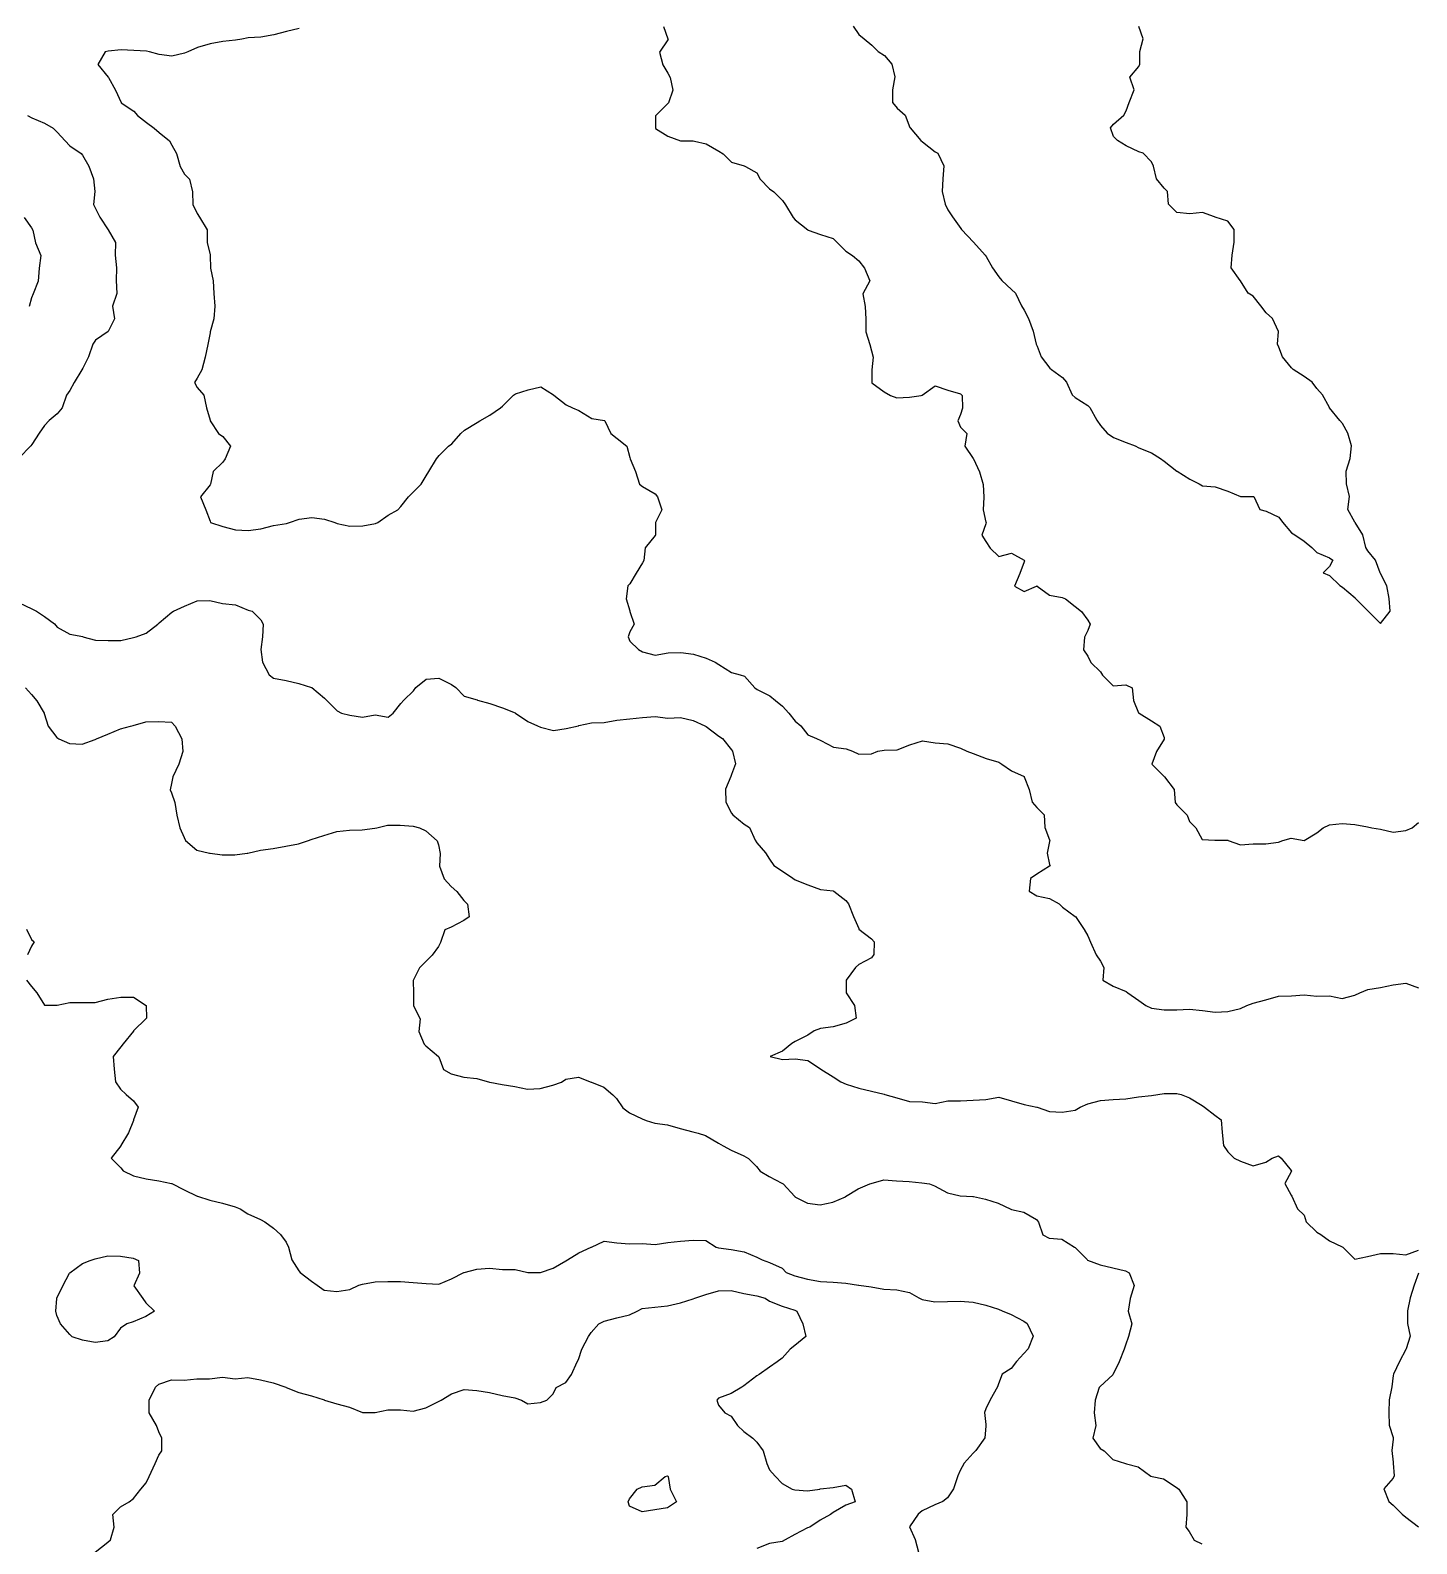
# Model space of a CAD drawing. Extents: x 597 to 1462, y 540 to 1101.
# Drawn here: x 1041.8 to 1148.4, y 895 to 1011.4 of the extents above; entities that cross this region are included whole.
import ezdxf

# ---------------------------------------------------------------- set-up
doc = ezdxf.new("R2010")
doc.units = 0
doc.layers.add('TEST', color=7, linetype='CONTINUOUS')

msp = doc.modelspace()

# ---------------------------------------------------------------- linework, layer by layer
at = {"layer": 'TEST', "color": 7}
for points in [[(1062.45502, 1011.567588), (1061.476612, 1011.330211), (1060.498288, 1011.094527), (1059.51988, 1010.906737), (1058.541529, 1010.855005), (1058.052296, 1010.751881), (1057.563121, 1010.663066), (1056.584769, 1010.574307), (1055.606361, 1010.385275), (1054.628038, 1010.11928), (1053.894232, 1009.773925), (1053.649545, 1009.6651), (1052.671222, 1009.447761), (1051.692814, 1009.564347), (1050.959008, 1009.773925), (1050.714293, 1009.825684), (1049.735885, 1009.891781), (1048.757533, 1009.920568), (1047.779238, 1009.835054), (1047.534523, 1009.773756), (1046.963785, 1008.795432), (1047.779125, 1007.8363), (1047.790979, 1007.815698), (1048.33626, 1006.83729), (1048.755614, 1005.890462), (1048.772265, 1005.85795), (1049.734587, 1005.205707), (1050.028041, 1004.879542), (1050.712854, 1004.352803), (1051.299876, 1003.901247), (1051.691092, 1003.575055), (1052.473779, 1002.922896), (1052.669444, 1002.596732), (1053.024959, 1001.944488), (1053.298348, 1000.966052), (1053.647767, 1000.354589), (1054.014854, 999.987559), (1054.25954, 999.009151), (1054.276191, 998.030828), (1054.625695, 997.331989), (1054.788933, 997.052476), (1055.378523, 996.074124), (1055.378523, 995.095829), (1055.604357, 994.148946), (1055.616211, 994.116434), (1055.632862, 993.138026), (1055.846081, 992.159674), (1055.882713, 991.181351), (1055.96992, 990.202943), (1055.896627, 989.224591), (1055.61923, 988.246183), (1055.602579, 988.157396), (1055.439342, 987.267916), (1055.235578, 986.289593), (1054.979771, 985.311185), (1054.624171, 984.658913), (1054.40686, 984.332862), (1054.624171, 983.941617), (1055.113404, 983.354566), (1055.322925, 982.376158), (1055.602354, 981.44443), (1055.622956, 981.397468), (1056.256093, 980.419117), (1056.582201, 980.174402), (1057.169195, 979.440596), (1056.778091, 978.462188), (1056.582427, 978.217501), (1055.848705, 977.483723), (1055.650642, 976.505372), (1055.60368, 976.47286), (1054.869902, 975.526061), (1055.277431, 974.547653), (1055.603624, 973.658258), (1055.628459, 973.56947), (1056.582935, 973.268226), (1057.561399, 973.01005), (1058.539694, 972.946352), (1059.518102, 973.079815), (1060.496454, 973.324502), (1061.474777, 973.49392), (1061.71952, 973.569527), (1062.453298, 973.81427), (1063.431706, 973.936557), (1064.410029, 973.830582), (1065.192716, 973.569527), (1065.388296, 973.480683), (1066.366704, 973.276129), (1067.345112, 973.304915), (1068.323464, 973.482885), (1068.519044, 973.571672), (1069.301702, 974.130754), (1070.03548, 974.55008), (1070.280195, 974.794795), (1070.867217, 975.528601), (1071.258434, 975.919817), (1071.845484, 976.506839), (1072.236616, 977.159111), (1072.432252, 977.485163), (1073.019246, 978.463571), (1073.214883, 978.708314), (1073.948689, 979.442092), (1074.193376, 979.604934), (1074.892214, 980.420274), (1075.171642, 980.66496), (1076.15005, 981.258897), (1076.345687, 981.398908), (1077.128374, 981.833699), (1077.943629, 982.377259), (1078.106923, 982.517213), (1078.945546, 983.355836), (1079.0855, 983.46469), (1080.063852, 983.775247), (1081.04226, 984.00808), (1082.020611, 983.379712), (1082.053123, 983.354877), (1082.999922, 982.621071), (1083.489155, 982.376384), (1083.97833, 982.180804), (1084.956738, 981.561214), (1085.93509, 981.414289), (1085.959926, 981.398484), (1086.425282, 980.420076), (1086.914429, 980.028944), (1087.648207, 979.441894), (1087.892922, 978.552414), (1087.904775, 978.463627), (1088.313179, 977.485304), (1088.627913, 976.506896), (1088.8726, 976.34363), (1089.850923, 975.772949), (1090.013878, 975.528234), (1090.33993, 974.549798), (1089.86289, 973.571474), (1089.86289, 972.593066), (1089.851036, 972.568231), (1089.068265, 971.613727), (1088.9615, 970.635375), (1088.872685, 970.472053), (1088.383509, 969.656798), (1087.894361, 968.841458), (1087.731039, 968.678164), (1087.614482, 967.699813), (1087.893882, 966.767971), (1087.902066, 966.721828), (1088.218437, 965.74342), (1087.892273, 965.15637), (1087.752291, 964.765125), (1087.892273, 964.439074), (1088.544517, 963.786802), (1088.870681, 963.62348), (1089.849089, 963.358304), (1090.82744, 963.541635), (1091.805764, 963.562237), (1092.784172, 963.421042), (1093.762523, 963.115423), (1094.461362, 962.809748), (1094.740875, 962.646483), (1095.71917, 962.026892), (1096.371442, 961.831227), (1096.697606, 961.733466), (1097.498045, 960.852904), (1097.676099, 960.722376), (1098.654422, 960.223831), (1099.099176, 959.874411), (1099.632858, 959.422856), (1100.122006, 958.896088), (1100.611182, 958.273449), (1101.04603, 957.917849), (1101.58959, 957.219011), (1102.241834, 956.939498), (1102.567941, 956.7996), (1103.546349, 956.287085), (1104.524757, 956.156557), (1105.013933, 955.96092), (1105.503109, 955.743694), (1106.481432, 955.764296), (1106.970664, 955.959876), (1107.45984, 956.048635), (1108.438248, 956.081147), (1109.4166, 956.448262), (1110.394895, 956.774341), (1111.373359, 956.611104), (1112.351654, 956.545798), (1113.330062, 956.203321), (1113.819238, 955.958634), (1114.308414, 955.795708), (1115.286822, 955.415131), (1116.265145, 955.130792), (1116.509888, 954.980226), (1117.243666, 954.446516), (1118.221961, 954.008789), (1118.230146, 954.000887), (1118.613573, 953.022536), (1118.833734, 952.044128), (1119.200736, 951.624886), (1119.759847, 951.065832), (1119.812368, 950.087396), (1120.179398, 949.140597), (1120.187583, 949.108085), (1120.179398, 949.019298), (1119.983846, 948.129818), (1120.179398, 947.240451), (1120.226388, 947.151636), (1120.179398, 947.119124), (1119.201075, 946.498433), (1118.711899, 946.172268), (1118.614024, 945.193917), (1119.20116, 944.826915), (1120.179483, 944.634552), (1120.913289, 944.215283), (1121.157976, 943.970596), (1122.136384, 943.248813), (1122.156986, 943.23696), (1122.836605, 942.258608), (1123.116118, 941.769376), (1123.311698, 941.2802), (1123.768277, 940.301792), (1124.094357, 939.812645), (1124.339072, 939.323469), (1124.257707, 938.345117), (1125.072934, 937.90042), (1126.051342, 937.475421), (1126.19124, 937.366568), (1127.029919, 936.779518), (1127.588917, 936.388301), (1128.008271, 936.205026), (1128.986594, 936.062222), (1129.965002, 936.062222), (1130.94341, 936.109212), (1131.921762, 936.005664), (1132.900113, 935.881204), (1133.878521, 935.948091), (1134.856816, 936.178864), (1135.345992, 936.388358), (1135.835253, 936.571746), (1136.813576, 936.833196), (1137.792012, 937.122079), (1138.770336, 937.13873), (1139.748659, 937.229211), (1140.727067, 937.124422), (1141.705475, 937.153208), (1142.683826, 936.951419), (1143.662178, 937.198223), (1144.029236, 937.370943), (1144.640755, 937.628301), (1145.619163, 937.773533), (1146.597487, 937.982236), (1147.57581, 938.131616), (1148.554246, 937.762074)], [(1090.490157, 1011.715755), (1090.816208, 1010.783914), (1090.84872, 1010.736924), (1090.816208, 1010.689934), (1090.163964, 1009.758177), (1090.425076, 1008.779769), (1090.816208, 1008.127553), (1090.979558, 1007.801361), (1091.207848, 1006.823038), (1090.863283, 1005.84463), (1090.816321, 1005.812118), (1089.869494, 1004.86529), (1089.869494, 1003.886967), (1090.816321, 1003.299832), (1091.794729, 1002.927524), (1092.773052, 1002.91934), (1092.861839, 1002.907486), (1093.751234, 1002.711822), (1094.729642, 1002.124771), (1095.055807, 1001.929248), (1095.70805, 1001.276948), (1096.686458, 1000.997463), (1096.775274, 1000.950473), (1097.664641, 1000.461325), (1097.909356, 999.97215), (1098.643133, 999.238344), (1098.969213, 998.993657), (1099.62157, 998.341385), (1099.866256, 998.015249), (1100.460193, 997.036841), (1100.600203, 996.841261), (1101.578555, 996.072375), (1101.60339, 996.060521), (1102.557866, 995.734329), (1103.53633, 995.408278), (1103.862466, 995.082085), (1104.514738, 994.42987), (1105.003914, 994.103762), (1105.493062, 993.684408), (1105.92791, 993.125354), (1106.349155, 992.147002), (1105.819198, 991.168594), (1105.982435, 990.190243), (1106.052539, 989.211835), (1106.052539, 988.233511), (1106.349634, 987.255103), (1106.47195, 986.765928), (1106.611932, 986.27678), (1106.491225, 985.298344), (1106.491225, 984.320049), (1107.450358, 983.62121), (1107.93959, 983.341697), (1108.428766, 983.146117), (1109.407117, 983.219382), (1110.296597, 983.341697), (1110.385356, 983.362299), (1111.363707, 984.076914), (1112.342031, 983.734438), (1113.320439, 983.451651), (1113.460449, 983.342798), (1113.485285, 982.364446), (1113.322047, 981.87527), (1113.126411, 981.386038), (1113.322047, 980.896862), (1113.811223, 980.407715), (1113.647901, 979.429392), (1114.30023, 978.49755), (1114.332742, 978.450588), (1114.790365, 977.472237), (1115.062088, 976.493829), (1115.128975, 975.515477), (1115.070047, 974.537154), (1115.279541, 973.590355), (1115.304376, 973.557843), (1115.279541, 973.469056), (1114.953376, 972.579661), (1115.279541, 972.0904), (1115.605648, 971.601253), (1116.257892, 970.949009), (1117.2363, 971.210121), (1118.214624, 970.669665), (1118.239459, 970.622675), (1118.214624, 970.533888), (1117.888544, 969.644493), (1117.480987, 968.666085), (1118.214708, 968.246731), (1119.161592, 968.666085), (1119.194104, 968.698597), (1119.214706, 968.666085), (1120.173838, 967.967246), (1121.152134, 967.796615), (1121.396877, 967.687734), (1122.130654, 967.10074), (1122.61983, 966.70958), (1123.109062, 966.057251), (1123.304642, 965.731172), (1123.109062, 965.241911), (1122.864376, 964.752764), (1122.782898, 963.774327), (1123.109062, 963.28518), (1123.353777, 962.796004), (1124.087583, 962.062198), (1124.250821, 961.817511), (1125.066048, 961.002171), (1126.044456, 961.083621), (1126.533632, 960.838934), (1126.631393, 959.860526), (1127.022638, 958.928769), (1127.05515, 958.881779), (1128.001949, 958.294785), (1128.654193, 957.903625), (1128.980357, 957.014146), (1128.99221, 956.925387), (1128.980357, 956.892875), (1128.393307, 955.945991), (1128.033643, 954.967639), (1128.980442, 954.020756), (1129.012954, 953.988244), (1129.764116, 953.00992), (1129.819855, 952.031569), (1129.959866, 951.835932), (1130.742524, 951.053217), (1130.938161, 950.564098), (1131.427337, 950.074809), (1131.916512, 949.185442), (1132.894836, 949.128123), (1133.873244, 949.128123), (1133.920234, 949.095611), (1134.85199, 948.769418), (1135.830314, 948.850868), (1136.808722, 948.850868), (1137.787073, 948.9556), (1138.113238, 949.095611), (1138.765481, 949.27358), (1139.743805, 949.107859), (1140.722213, 949.682774), (1141.211388, 950.074019), (1141.700564, 950.29133), (1142.678972, 950.400183), (1143.657324, 950.334877), (1144.635647, 950.135176), (1144.961811, 950.07385), (1145.614055, 949.958872), (1146.592463, 949.728918), (1147.570815, 949.864328), (1148.05999, 950.07385), (1148.549166, 950.493175)], [(1105.078703, 1011.757072), (1105.513551, 1011.104828), (1105.904768, 1010.778664), (1106.491705, 1010.289488), (1106.980994, 1009.800341), (1107.470113, 1009.506914), (1108.040851, 1008.822102), (1108.270834, 1007.843751), (1108.092752, 1006.865343), (1108.092752, 1005.886935), (1108.448803, 1005.452143), (1109.060266, 1004.908583), (1109.427268, 1003.961784), (1109.439121, 1003.929272), (1110.263916, 1002.950864), (1110.40387, 1002.853074), (1111.382278, 1002.094856), (1111.577801, 1001.972456), (1112.034437, 1000.994104), (1111.952959, 1000.015753), (1111.903598, 999.037345), (1112.137617, 998.059022), (1112.359782, 997.614268), (1112.705222, 997.080614), (1113.338275, 996.183824), (1113.408379, 996.102375), (1114.316852, 995.131446), (1114.325037, 995.123261), (1115.213783, 994.144853), (1115.295176, 994.036), (1115.784408, 993.166361), (1116.273584, 992.454878), (1116.499418, 992.188037), (1117.251992, 991.489199), (1117.553236, 991.209686), (1118.004763, 990.231391), (1118.230682, 989.905198), (1118.539602, 989.252926), (1118.900113, 988.274631), (1119.139071, 987.296195), (1119.209146, 987.132958), (1119.535226, 986.317646), (1120.187498, 985.428251), (1120.309898, 985.339379), (1121.165906, 984.716825), (1121.467037, 984.361197), (1121.918649, 983.382789), (1122.144483, 983.187209), (1123.122891, 982.567562), (1123.262394, 982.404268), (1123.795286, 981.42586), (1124.100989, 981.018331), (1124.590165, 980.447621), (1125.079312, 980.105144), (1126.057636, 979.726628), (1126.756474, 979.469213), (1127.035987, 979.305976), (1128.014395, 978.93522), (1128.713234, 978.490466), (1128.992662, 978.294886), (1129.97107, 977.526028), (1129.991672, 977.514175), (1130.950917, 976.902656), (1131.68461, 976.535654), (1131.929325, 976.395672), (1132.907649, 976.317666), (1133.886085, 975.975951), (1134.86438, 975.572853), (1135.842788, 975.572853), (1135.875639, 975.552251), (1136.333262, 974.573899), (1136.822438, 974.433917), (1137.800846, 973.986736), (1138.080274, 973.595491), (1138.779113, 972.780151), (1139.023799, 972.616914), (1139.757577, 972.127682), (1140.344628, 971.638591), (1140.735844, 971.247346), (1141.714167, 970.856158), (1141.958882, 970.660578), (1141.714167, 970.171346), (1141.22502, 969.68217), (1141.714167, 969.48659), (1142.496854, 968.703903), (1142.692434, 968.581503), (1143.670842, 967.756963), (1143.703354, 967.724451), (1144.650182, 966.777623), (1144.682694, 966.745111), (1145.629464, 965.798312), (1146.363242, 966.745111), (1146.281878, 967.723463), (1146.118556, 968.701871), (1145.62938, 969.633599), (1145.608778, 969.680618), (1145.236837, 970.659026), (1144.649786, 971.392719), (1144.486944, 971.637434), (1144.258598, 972.615842), (1143.671548, 973.562641), (1143.654897, 973.595153), (1143.111816, 974.573561), (1143.251827, 975.551912), (1143.018994, 976.53032), (1142.986482, 977.508672), (1143.304405, 978.486967), (1143.391555, 979.465375), (1143.112042, 980.443839), (1142.692773, 981.177617), (1142.497136, 981.422304), (1141.714478, 982.376779), (1141.689642, 982.401615), (1141.154323, 983.379938), (1140.73511, 983.86917), (1140.36808, 984.358346), (1139.756533, 984.803016), (1138.917938, 985.336698), (1138.77804, 985.459098), (1138.093228, 986.315106), (1137.799773, 987.048884), (1137.710986, 987.293627), (1137.78823, 988.27195), (1137.311077, 989.250358), (1136.821902, 989.685206), (1136.414373, 990.228766), (1135.843663, 990.989722), (1135.452446, 991.207005), (1134.865424, 992.153832), (1134.832912, 992.186344), (1134.130659, 993.164667), (1134.212108, 994.143075), (1134.375345, 995.121427), (1134.375345, 996.099835), (1133.88617, 996.752079), (1132.907818, 997.062241), (1132.860856, 997.078892), (1131.929128, 997.404972), (1130.950692, 997.323607), (1129.972284, 997.404972), (1129.320124, 998.0573), (1129.238647, 999.035623), (1128.99396, 999.28031), (1128.40691, 1000.014144), (1128.17862, 1000.992439), (1128.015383, 1001.318604), (1127.363026, 1001.970847), (1127.036975, 1002.093191), (1126.058567, 1002.557898), (1125.406295, 1002.949142), (1125.080159, 1003.275307), (1124.862904, 1003.92755), (1125.080159, 1004.207035), (1125.895442, 1004.905874), (1126.058398, 1005.231953), (1126.303084, 1005.884225), (1126.670114, 1006.862633), (1126.338306, 1007.840928), (1127.037144, 1008.656268), (1127.11199, 1008.819506), (1127.11199, 1009.797914), (1127.3628, 1010.776265), (1127.036721, 1011.723064)], [(1041.564394, 1004.890634), (1041.890559, 1004.712608), (1042.86891, 1004.279002), (1043.5463, 1003.912), (1043.847431, 1003.585836), (1044.449468, 1002.933592), (1044.825952, 1002.557079), (1045.695676, 1001.955015), (1045.804529, 1001.832671), (1046.293705, 1000.976607), (1046.628449, 999.998199), (1046.736455, 999.019847), (1046.63621, 998.041496), (1046.783107, 997.715331), (1047.128462, 997.063088), (1047.761515, 996.093541), (1047.769699, 996.085639), (1048.339139, 995.107288), (1048.293758, 994.12888), (1048.399647, 993.150528), (1048.383843, 992.17212), (1048.438792, 991.193797), (1048.092166, 990.21536), (1048.255404, 989.237037), (1047.77317, 988.258629), (1047.764986, 988.250445), (1046.786634, 987.605172), (1046.577141, 987.279036), (1046.243159, 986.300712), (1045.808311, 985.43096), (1045.738235, 985.322135), (1045.155813, 984.343784), (1044.829734, 983.732208), (1044.562893, 983.365206), (1044.242542, 982.386798), (1043.851326, 981.935271), (1043.228687, 981.408447), (1042.872748, 981.017258), (1042.453394, 980.430293), (1041.89434, 979.560568), (1041.824265, 979.451687), (1040.91582, 978.543214)], [(1041.313132, 997.035176), (1041.863465, 996.234681), (1041.972318, 996.056711), (1042.16914, 995.07836), (1042.584261, 994.099952), (1042.459095, 993.121544), (1042.378521, 992.14322), (1041.993824, 991.164869), (1041.863296, 990.838705), (1041.699974, 990.186461)], [(1040.915509, 967.384881), (1041.893917, 966.91611), (1042.260947, 966.732835), (1042.872438, 966.325278), (1043.63345, 965.75454), (1043.850677, 965.509853), (1044.829085, 964.971712), (1045.807408, 964.784344), (1045.832244, 964.776442), (1046.786804, 964.51533), (1047.765212, 964.486543), (1048.743535, 964.486543), (1049.721943, 964.713168), (1049.917523, 964.774466), (1050.700182, 965.053979), (1051.589662, 965.752818), (1051.678477, 965.834267), (1052.656885, 966.661207), (1052.796359, 966.731282), (1053.635039, 967.122527), (1054.61339, 967.525992), (1055.591686, 967.569793), (1056.570122, 967.333291), (1057.548558, 967.220317), (1058.526881, 966.829157), (1058.853017, 966.731282), (1059.505205, 966.079039), (1059.700841, 965.752874), (1059.627576, 964.774579), (1059.519146, 963.796115), (1059.645187, 962.81782), (1060.157702, 961.839384), (1060.483782, 961.594697), (1061.46219, 961.404451), (1062.440598, 961.18714), (1063.418921, 960.870853), (1063.439524, 960.862951), (1064.398684, 960.047611), (1064.561498, 959.884374), (1065.376838, 959.069034), (1065.703002, 958.905796), (1066.355246, 958.742503), (1067.333598, 958.579237), (1068.312006, 958.765419), (1069.290357, 958.579237), (1069.681545, 958.905401), (1070.268511, 959.639179), (1070.513198, 959.883894), (1071.247004, 960.617587), (1071.44264, 960.862302), (1072.225327, 961.514546), (1073.203679, 961.596023), (1074.182087, 961.106876), (1074.508166, 960.862133), (1075.160438, 960.209917), (1076.138846, 959.907488), (1076.185808, 959.882652), (1077.117536, 959.637909), (1078.095973, 959.311773), (1079.074296, 958.912824), (1079.090947, 958.904639), (1080.053268, 958.252367), (1080.787074, 957.926316), (1081.031789, 957.817463), (1082.010084, 957.570264), (1082.988436, 957.716286), (1083.935235, 957.925836), (1083.967747, 957.934021), (1084.946099, 958.151699), (1085.924507, 958.172301), (1086.902858, 958.346996), (1087.881266, 958.461184), (1088.85959, 958.567158), (1089.837998, 958.631674), (1090.816349, 958.521128), (1091.794757, 958.549914), (1092.773052, 958.327749), (1093.653642, 957.92753), (1093.751404, 957.873371), (1094.729812, 957.127176), (1095.009325, 956.949206), (1095.708163, 956.059755), (1095.773441, 955.970939), (1096.01412, 954.992616), (1095.708389, 954.177304), (1095.64709, 954.014039), (1095.247746, 953.035715), (1095.272582, 952.057307), (1095.70743, 951.18764), (1095.80522, 951.078786), (1096.685696, 950.344952), (1097.105022, 950.100209), (1097.524348, 949.121886), (1097.664274, 948.926334), (1098.316574, 948.143647), (1098.642682, 947.654387), (1098.968846, 947.165239), (1099.62109, 946.730391), (1100.43643, 946.186831), (1100.599667, 946.078034), (1101.57799, 945.697401), (1102.556427, 945.3304), (1103.534835, 945.218668), (1103.567347, 945.206814), (1104.514118, 944.473037), (1104.709698, 944.22835), (1105.100942, 943.249998), (1105.492159, 942.318157), (1105.507963, 942.271195), (1106.470284, 941.537389), (1106.687596, 941.292703), (1106.666993, 940.314379), (1106.471413, 940.069636), (1105.493005, 939.553254), (1105.24829, 939.336028), (1104.52535, 938.35762), (1104.533534, 937.379268), (1105.169692, 936.40086), (1105.300191, 935.422537), (1104.517617, 935.031292), (1103.539209, 934.770604), (1102.560801, 934.640104), (1102.071625, 934.444524), (1101.58245, 934.11836), (1100.604098, 933.629184), (1100.359411, 933.465947), (1099.625605, 932.878896), (1098.693792, 932.487708), (1099.625605, 932.242993), (1100.603929, 932.292354), (1101.58228, 932.16177), (1102.560688, 931.52327), (1102.58129, 931.511417), (1103.540507, 930.899954), (1104.127445, 930.532952), (1104.518661, 930.354926), (1105.497013, 930.043551), (1106.475421, 929.798864), (1107.453772, 929.57334), (1107.500734, 929.552738), (1108.432463, 929.308051), (1109.410871, 929.019169), (1110.389222, 928.982536), (1111.367574, 928.868321), (1112.345982, 929.063901), (1113.32439, 929.063901), (1114.302713, 929.10852), (1115.281065, 929.16186), (1116.259473, 929.35744), (1117.237881, 929.063986), (1118.216232, 928.79229), (1119.194556, 928.582402), (1119.227068, 928.574217), (1120.173867, 928.248109), (1121.15219, 928.182803), (1122.130598, 928.356708), (1122.521843, 928.573963), (1123.108893, 928.840804), (1124.087216, 929.100618), (1125.06554, 929.161155), (1126.043976, 929.226433), (1127.022384, 929.369294), (1128.000679, 929.487545), (1128.489855, 929.552851), (1128.979031, 929.622927), (1129.957439, 929.622927), (1130.283546, 929.552851), (1130.935847, 929.308136), (1131.914198, 928.696673), (1132.077436, 928.57433), (1132.892776, 927.962811), (1133.381951, 927.595809), (1133.451999, 926.617345), (1133.545245, 925.63905), (1133.871409, 925.149874), (1134.360585, 924.660698), (1134.849761, 924.415983), (1135.828169, 924.073422), (1136.806577, 924.334534), (1137.295753, 924.660698), (1137.784928, 924.823935), (1137.980508, 924.660698), (1138.763195, 923.706166), (1138.783798, 923.68133), (1138.763195, 923.592543), (1138.27402, 922.703176), (1138.763195, 921.813697), (1138.795707, 921.724938), (1139.253415, 920.746586), (1139.742591, 920.25741), (1139.905828, 919.768235), (1140.721112, 918.952895), (1141.047304, 918.789996), (1141.699576, 918.30082), (1142.677872, 917.827646), (1142.72489, 917.810995), (1143.656618, 916.87921), (1144.635026, 917.077274), (1145.613378, 917.321989), (1146.591786, 917.321989), (1147.570137, 917.224199), (1148.548461, 917.566676)], [(1041.410414, 960.830608), (1041.86197, 960.341433), (1042.281324, 959.8522), (1042.840321, 958.885872), (1042.848506, 958.874018), (1043.143936, 957.895695), (1043.821269, 957.015133), (1043.984506, 956.917372), (1044.799846, 956.567868), (1045.77817, 956.497792), (1046.756578, 956.855791), (1046.865431, 956.917118), (1047.735099, 957.272661), (1048.713507, 957.677819), (1049.496165, 957.89513), (1049.691745, 957.942092), (1050.670097, 958.221605), (1051.648505, 958.242207), (1052.626828, 958.201596), (1052.914526, 957.895949), (1053.427267, 956.917541), (1053.507474, 955.939133), (1053.214133, 954.96081), (1052.735766, 953.982458), (1052.626913, 953.49331), (1052.545464, 953.00405), (1052.626913, 952.759363), (1052.893669, 952.025557), (1053.06193, 951.047234), (1053.279185, 950.068826), (1053.605321, 949.33502), (1053.703111, 949.090305), (1054.583644, 948.356527), (1055.561996, 948.11836), (1055.608958, 948.110458), (1056.540714, 948.001576), (1057.51915, 948.001576), (1058.450907, 948.110458), (1058.497869, 948.11836), (1059.47622, 948.354072), (1060.454544, 948.482201), (1061.432952, 948.662654), (1062.41136, 948.851686), (1063.172316, 949.087765), (1063.389598, 949.185583), (1064.36795, 949.488013), (1065.346302, 949.796171), (1066.32471, 949.884958), (1067.303118, 949.921562), (1068.281441, 950.034988), (1068.421367, 950.063774), (1069.259962, 950.273268), (1070.23837, 950.265083), (1071.216778, 950.195008), (1071.705954, 950.061658), (1072.195129, 949.835739), (1073.084496, 949.083137), (1073.173283, 948.756972), (1073.313266, 948.104813), (1073.255156, 947.126377), (1073.618517, 946.147969), (1074.152171, 945.561032), (1074.587019, 945.169815), (1075.130523, 944.470976), (1075.410007, 944.191464), (1075.521739, 943.21314), (1075.130523, 942.933627), (1074.152171, 942.430453), (1073.662995, 942.234817), (1073.336831, 941.256465), (1073.173594, 940.930301), (1072.684362, 940.278057), (1072.195186, 939.788797), (1071.70601, 939.299649), (1071.236054, 938.321326), (1071.247907, 937.342974), (1071.263711, 936.364566), (1071.776199, 935.386158), (1071.651823, 934.407807), (1072.07304, 933.429484), (1072.195383, 933.307084), (1073.173791, 932.464763), (1073.206303, 932.45291), (1073.565996, 931.474558), (1074.152933, 931.148394), (1075.131341, 930.887367), (1076.109749, 930.775635), (1077.088101, 930.512068), (1077.135062, 930.495417), (1078.066819, 930.332095), (1079.045255, 930.168857), (1080.023579, 929.961424), (1081.001987, 930.006015), (1081.98031, 930.27771), (1082.632582, 930.49505), (1082.958718, 930.739736), (1083.93707, 930.886633), (1084.915478, 930.507298), (1084.94799, 930.495445), (1085.894789, 930.128358), (1086.593627, 929.516868), (1086.87314, 929.237355), (1087.362372, 928.538516), (1087.851548, 928.131015), (1088.8299, 927.69072), (1089.156064, 927.560221), (1089.808308, 927.354368), (1090.786631, 927.214837), (1091.765039, 926.942295), (1092.743391, 926.679575), (1093.134579, 926.581785), (1093.721573, 926.386233), (1094.699981, 925.813124), (1095.067067, 925.603602), (1095.678558, 925.277523), (1096.656853, 924.834942), (1097.023883, 924.62542), (1097.635374, 924.013958), (1097.902215, 923.646843), (1098.613782, 923.23494), (1099.592134, 922.729677), (1099.680921, 922.668378), (1100.570372, 921.699764), (1100.578557, 921.691861), (1101.549401, 921.202686), (1102.527753, 921.073738), (1103.506161, 921.279591), (1104.472462, 921.691523), (1104.484315, 921.699707), (1105.462723, 922.305751), (1106.3432, 922.672753), (1106.440962, 922.709414), (1107.41937, 922.997873), (1108.397778, 922.916424), (1109.376129, 922.861503), (1110.354481, 922.766987), (1110.941588, 922.672442), (1111.332719, 922.521877), (1112.311156, 921.995053), (1113.289451, 921.763884), (1114.267859, 921.700949), (1114.314877, 921.692764), (1115.246605, 921.497128), (1116.224957, 921.203758), (1117.203365, 920.723359), (1117.250355, 920.715457), (1118.182083, 920.498202), (1119.16052, 919.932827), (1119.323757, 919.737247), (1119.649921, 918.758952), (1120.139069, 918.49211), (1121.11742, 918.432364), (1122.095828, 917.796122), (1122.142818, 917.780318), (1123.074575, 916.848589), (1123.091226, 916.801599), (1124.053547, 916.434485), (1125.031871, 916.21438), (1126.010279, 915.986034), (1126.289707, 915.822796), (1126.687471, 914.844388), (1126.359698, 913.865924), (1126.20583, 912.887629), (1126.499229, 911.909277), (1126.254514, 910.930869), (1126.009827, 910.278597), (1125.912009, 909.952461), (1125.520877, 908.974138), (1125.038559, 907.99573), (1125.030375, 907.983876), (1124.051967, 907.087482), (1123.981891, 907.017406), (1123.675398, 906.039083), (1123.599734, 905.060647), (1123.725012, 904.082324), (1123.492151, 903.103916), (1124.051148, 902.321229), (1124.377313, 902.125649), (1125.029556, 901.473405), (1126.007908, 901.166488), (1126.096695, 901.145886), (1126.986175, 900.901171), (1127.96447, 900.198918), (1128.053285, 900.166406), (1128.942765, 899.970854), (1129.921088, 899.35115), (1130.116753, 899.187913), (1130.736344, 898.20959), (1130.736344, 897.231182), (1130.654951, 896.25283), (1130.899666, 895.926666), (1131.290798, 895.274422), (1131.877904, 894.980996)], [(1041.492004, 942.268627), (1041.883249, 941.485856), (1042.078801, 941.290276), (1041.883249, 940.964111), (1041.557085, 940.311868)], [(1041.491609, 938.355136), (1041.882826, 937.86596), (1042.27407, 937.376785), (1042.861008, 936.429957), (1043.839416, 936.418104), (1044.817768, 936.643543), (1045.796176, 936.643543), (1046.774499, 936.643543), (1047.752907, 936.888258), (1048.731258, 937.051495), (1049.709666, 937.051495), (1050.688018, 936.412996), (1050.699871, 936.401142), (1050.708056, 935.422819), (1050.687454, 935.402217), (1049.728237, 934.443056), (1049.707634, 934.418221), (1048.924976, 933.463745), (1048.729396, 933.219002), (1048.142345, 932.485224), (1048.240164, 931.506873), (1048.337925, 930.528578), (1048.72917, 929.969467), (1049.148496, 929.550142), (1049.707493, 929.060994), (1050.063093, 928.571818), (1049.714888, 927.59341), (1049.706703, 927.560898), (1049.339673, 926.614099), (1048.741898, 925.635748), (1048.730045, 925.603236), (1047.996267, 924.656436), (1048.730045, 923.92263), (1048.92571, 923.677944), (1049.708396, 923.286784), (1050.68672, 923.076048), (1051.665071, 922.909509), (1052.643479, 922.70693), (1052.668315, 922.699028), (1053.622847, 922.209852), (1054.601255, 921.730413), (1054.62609, 921.722511), (1055.580594, 921.421351), (1056.558946, 921.188885), (1057.537354, 920.922044), (1057.92857, 920.744074), (1058.515621, 920.377016), (1059.493916, 919.94341), (1059.820108, 919.765441), (1060.47238, 919.276265), (1061.031434, 918.787089), (1061.450675, 918.199982), (1061.646255, 917.80885), (1061.895514, 916.830442), (1062.429196, 915.991847), (1062.538049, 915.85195), (1063.407661, 915.199706), (1063.842537, 914.873542), (1064.386069, 914.497029), (1065.36442, 914.384112), (1066.342828, 914.547349), (1067.041667, 914.873542), (1067.32118, 914.962329), (1068.299503, 915.128501), (1069.277855, 915.153337), (1070.256263, 915.153337), (1071.234671, 915.091248), (1072.212994, 915.013185), (1073.191346, 914.971783), (1074.169754, 915.363028), (1075.12897, 915.852147), (1075.149573, 915.868798), (1076.127868, 916.119666), (1077.106276, 916.179356), (1078.084627, 916.07911), (1079.063035, 916.099713), (1080.041387, 915.86242), (1081.019795, 915.86242), (1081.998118, 916.1804), (1082.976526, 916.751082), (1083.09887, 916.832531), (1083.954878, 917.359383), (1084.917312, 917.810882), (1084.933963, 917.819067), (1085.912371, 918.263144), (1086.890694, 918.137922), (1087.869102, 918.056529), (1088.847454, 918.093133), (1089.825862, 918.023057), (1090.804214, 918.162672), (1091.782622, 918.27923), (1092.760945, 918.351705), (1093.739296, 918.331103), (1094.539792, 917.813112), (1094.717874, 917.751785), (1095.696169, 917.624954), (1096.67452, 917.446167), (1097.652928, 917.030369), (1098.072198, 916.834789), (1098.631365, 916.639124), (1099.609688, 916.182601), (1099.910847, 915.856437), (1100.588181, 915.61175), (1101.566589, 915.351513), (1102.54494, 915.168182), (1103.523348, 915.103722), (1104.5017, 915.047955), (1105.480108, 914.883024), (1105.51262, 914.87484), (1106.459391, 914.74149), (1107.437742, 914.576954), (1108.41615, 914.532363), (1109.394586, 914.315842), (1110.128364, 913.896601), (1110.373051, 913.768868), (1111.351402, 913.595357), (1112.329754, 913.61596), (1113.308162, 913.640795), (1114.28657, 913.569929), (1115.264893, 913.337096), (1116.243217, 913.048213), (1116.522701, 912.917629), (1117.221653, 912.629988), (1118.199948, 912.122835), (1118.444691, 911.939503), (1118.898956, 910.961095), (1118.52614, 909.982772), (1118.200061, 909.637388), (1117.633584, 909.004364), (1117.221653, 908.482535), (1116.536728, 908.025956), (1116.243386, 907.29215), (1116.161937, 907.047435), (1115.614538, 906.069083), (1115.265034, 905.370301), (1115.16191, 905.090788), (1115.265034, 904.158947), (1115.276888, 904.112747), (1115.265034, 904.023875), (1115.189399, 903.134508), (1114.495979, 902.1561), (1114.286485, 901.946579), (1113.613752, 901.177918), (1113.308162, 900.634358), (1113.121952, 900.199482), (1112.790454, 899.221074), (1112.330036, 898.509592), (1111.963034, 898.242779), (1111.351544, 897.971055), (1110.373136, 897.509058), (1110.067517, 897.264314), (1109.402912, 896.286019), (1109.839623, 895.307583), (1110.079766, 894.329175)], [(1048.233983, 910.918451), (1047.744835, 910.592287), (1046.766399, 910.473613), (1045.788076, 910.638938), (1045.005389, 910.918451), (1044.809809, 911.081689), (1044.11097, 911.897), (1043.831457, 912.549272), (1043.742698, 912.875324), (1043.822313, 913.853732), (1043.830498, 913.874334), (1044.275252, 914.833551), (1044.799197, 915.811959), (1044.807382, 915.820143), (1045.785677, 916.545906), (1046.372727, 916.790593), (1046.763972, 916.912992), (1047.74238, 917.140097), (1048.720703, 917.115261), (1049.699111, 916.952024), (1050.090243, 916.788786), (1050.188061, 915.810378), (1049.745452, 914.832027), (1050.432663, 913.853619), (1050.67735, 913.527455), (1051.32965, 912.875211), (1050.67735, 912.483994), (1049.699055, 912.060125), (1049.209794, 911.896803), (1048.720619, 911.570695), (1048.231443, 910.91848)], [(1148.547021, 915.807584), (1148.220857, 914.875828), (1147.894693, 913.897392), (1147.690928, 912.919096), (1147.70758, 911.940745), (1147.893733, 910.962337), (1147.599122, 909.983985), (1147.56661, 909.937024), (1147.077434, 909.005239), (1146.612078, 908.026831), (1146.587242, 907.938072), (1146.48948, 907.048592), (1146.293816, 906.070269), (1146.261304, 905.091917), (1146.293816, 904.113509), (1146.587242, 903.166738), (1146.595426, 903.134226), (1146.587242, 903.045439), (1146.48948, 902.156044), (1146.587242, 901.266592), (1146.599095, 901.177805), (1146.67713, 900.199397), (1146.588314, 900.036527), (1145.889476, 899.221215), (1146.26232, 898.242807), (1146.588427, 897.963322), (1147.287238, 897.264484), (1147.566751, 897.019741), (1148.545187, 896.298098)], [(1046.768911, 894.327312), (1047.747319, 895.118748), (1047.942899, 895.281562), (1048.236325, 896.25997), (1048.138564, 897.238406), (1048.725558, 897.825372), (1049.37783, 898.216589), (1049.703909, 898.461275), (1050.29096, 899.195053), (1050.682176, 899.684229), (1050.926863, 900.173405), (1051.381156, 901.151813), (1051.660584, 901.804056), (1051.905271, 902.130164), (1051.905271, 903.108572), (1051.660584, 903.597748), (1051.497742, 904.086896), (1050.927032, 905.065304), (1050.927032, 906.043655), (1051.416208, 907.022063), (1051.660894, 907.26675), (1052.639302, 907.609255), (1053.617654, 907.580468), (1054.596062, 907.673771), (1055.574385, 907.673771), (1056.552737, 907.804298), (1057.531145, 907.673771), (1058.509553, 907.774044), (1059.487904, 907.596865), (1060.466228, 907.36691), (1061.444636, 907.02847), (1061.461287, 907.020285), (1062.423693, 906.629125), (1063.402044, 906.368013), (1064.380368, 906.050062), (1064.41288, 906.041877), (1065.359651, 905.748535), (1066.338059, 905.498486), (1067.31641, 905.075746), (1068.294762, 905.075746), (1069.27317, 905.281204), (1070.251493, 905.281204), (1071.229901, 905.186292), (1072.208253, 905.455109), (1073.186661, 905.919844), (1073.382241, 906.042159), (1074.164899, 906.531307), (1075.143251, 906.857471), (1076.121659, 906.776022), (1077.100067, 906.617723), (1078.078418, 906.391381), (1079.056742, 906.219959), (1079.545974, 906.041877), (1080.03515, 905.762477), (1081.013558, 905.846354), (1081.502734, 906.041877), (1081.991909, 906.531053), (1082.236624, 907.020342), (1082.970402, 907.387343), (1083.415128, 907.998806), (1083.850964, 908.977214), (1083.948725, 909.172794), (1084.209781, 909.955481), (1084.70985, 910.933889), (1084.927162, 911.235048), (1085.514099, 911.912382), (1085.905344, 912.121903), (1086.883639, 912.36865), (1087.862075, 912.61091), (1088.464168, 912.890423), (1088.840173, 913.094187), (1089.818581, 913.180096), (1090.797017, 913.295073), (1091.775312, 913.529995), (1092.753664, 913.829574), (1092.893674, 913.870185), (1093.732241, 914.163584), (1094.710649, 914.434489), (1095.689, 914.459324), (1096.667324, 914.248645), (1097.645732, 914.054251), (1098.297976, 913.872161), (1098.62414, 913.654822), (1099.602491, 913.278422), (1100.580843, 912.950592), (1100.735134, 912.894035), (1101.203256, 911.915712), (1101.436908, 910.937304), (1100.580843, 910.252463), (1100.213728, 909.959065), (1099.602322, 909.260226), (1099.211077, 908.980714), (1098.624083, 908.561472), (1097.841396, 908.002362), (1097.645732, 907.893537), (1096.667408, 907.146128), (1096.504171, 907.023785), (1095.688831, 906.534637), (1094.71048, 906.195829), (1094.58808, 906.045264), (1094.71048, 905.654019), (1095.199655, 905.066969), (1095.688831, 904.800212), (1096.177979, 904.088645), (1096.667154, 903.628228), (1097.344572, 903.110237), (1097.645732, 902.809078), (1098.134908, 902.131829), (1098.418061, 901.153421), (1098.623914, 900.664246), (1099.058762, 900.175013), (1099.602322, 899.63151), (1100.385009, 899.196662), (1100.580561, 899.135335), (1101.558912, 899.046153), (1102.490754, 899.196718), (1102.537715, 899.20462), (1103.516067, 899.313502), (1104.494475, 899.504199), (1104.939201, 899.198496), (1105.228083, 898.220201), (1104.494306, 897.953416), (1103.515898, 897.381578), (1103.320318, 897.242075), (1102.537659, 896.807227), (1101.722319, 896.263667), (1101.559082, 896.211908), (1100.580674, 895.704331), (1099.846868, 895.285034), (1099.602153, 895.170028), (1098.623829, 895.005521), (1097.645393, 894.615546)], [(1090.793207, 897.754873), (1089.814855, 897.59728), (1088.836447, 897.438502), (1087.858011, 897.87335), (1087.769252, 898.199542), (1087.858011, 898.444229), (1088.445118, 899.17795), (1088.836278, 899.373587), (1089.814686, 899.504115), (1090.597401, 900.156358), (1090.793038, 900.221636), (1090.841608, 900.156358), (1090.988505, 899.17795), (1091.491707, 898.199599), (1090.792812, 897.754873)]]:
    msp.add_lwpolyline(points, dxfattribs=at)

doc.saveas('drawing.dxf')
